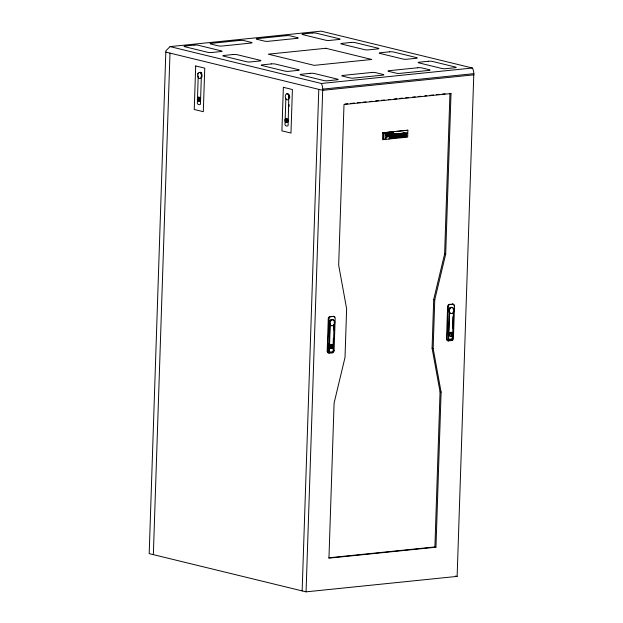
<?xml version="1.0" encoding="UTF-8"?>
<svg xmlns="http://www.w3.org/2000/svg" width="623" height="623" viewBox="0 0 623 623"><rect width="100%" height="100%" fill="white"/><g stroke="black" fill="none" stroke-linecap="round" stroke-linejoin="round"><path stroke-width="0.93" d="M198.223 75.944L197.335 103.262C197.312 104.493 200.294 105.404 200.458 104.049L201.338 76.738M285.856 98.247L284.999 124.623C284.976 125.854 287.958 126.765 288.122 125.41L288.831 95.592M286.082 120.519L286.113 119.616L286.876 119.53L286.853 120.434L286.082 120.519L287.039 120.48M286.113 119.616L286.44 121.298L286.276 120.566M289.064 106.533L289.127 104.648M153.351 554.641L169.986 53.103M302.147 590.9L149.185 553.629L165.866 50.821L170.056 46.608L321.133 31.15L472.421 68.016A8.239 5.101 84.2 0 1 473.815 73.662L457.134 576.392L306.057 591.85L302.147 590.9L318.789 89.362M170.056 46.608L321.336 83.474A8.239 5.101 84.2 0 1 322.73 89.12L306.057 591.85M327.2 351.107L328.274 318.742A2.025 1.558 -76.3 0 1 329.925 316.585L333.648 316.429A2.025 1.558 -76.3 0 1 335.166 318.267L334.092 350.624A2.025 1.558 -76.3 0 1 332.441 352.782L328.718 352.937A2.025 1.558 -76.3 0 1 327.2 351.107L327.854 351.263A2.025 1.558 -76.3 0 0 329.372 353.101M327.854 351.263L328.928 318.906A2.025 1.558 -76.3 0 1 330.572 316.749L333.648 316.429M328.625 349.098L328.812 343.437M329.248 330.237L329.466 323.633M329.925 323.742L329.014 351.099C329.349 352.416 332.62 352.322 333.196 350.765L334.076 324.349M329.396 351.567L330.19 323.804M331.125 346.396L331.156 345.485M331.343 347.05C332.028 344.776 331.109 347.984 331.95 347.198M331.709 347.229L331.732 346.544L330.883 346.419M331.74 346.318L331.763 345.64L330.914 345.516M332.994 348.81L333.336 338.437M333.617 329.949L333.803 324.287M382.709 132.808L382.545 139.7L407.699 137.122L407.863 130.23L382.709 132.808L407.863 130.23M383.784 133.143L383.69 139.318L383.784 133.143L387.374 132.769A2.126 1.635 -76.3 0 1 388.612 133.704L388.744 134.147A2.126 1.635 -76.3 0 1 388.082 136.437L387.732 136.725M385.816 137.068C386.089 141.912 384.749 135.331 387.849 136.749M389.11 139.022L389.336 132.146M391.836 138.08L389.912 138.22L390.076 133.244L393.152 132.987A1.721 1.316 -76.3 0 1 394.149 133.743L394.258 134.101A1.721 1.316 -76.3 0 1 393.72 135.954C391.236 135.316 391.594 140.027 391.89 136.46M390.084 138.259L390.076 133.244M392.054 133.852L391.999 135.643L391.89 133.813C394.367 133.727 391.766 137.683 391.89 133.813M395.753 133.844L395.831 136.421L395.753 133.844L397.092 133.766L397.451 135.152L397.092 133.766M396.695 136.164C396.54 140.027 396.329 133.68 397.108 137.543L398.214 137.426L398.175 133.595L398.214 137.426M397.279 135.113L397.326 133.68L398.338 133.633M397.451 135.152L397.326 133.68M398.432 137.333L398.556 133.54L401.056 133.743L400.869 136.935L398.595 137.372L400.698 136.889L400.776 133.501M398.595 137.372L398.556 133.54M400.106 136.126L399.522 136.305L399.584 134.225L400.114 136.102L399.997 134.381M399.686 136.344L399.756 134.272L400.161 134.381M401.422 136.99L401.228 133.283L402.372 133.221L402.287 135.907L402.372 133.221M401.633 137.06L401.228 133.283M402.653 133.151C403.33 140.027 401.391 132.084 403.603 133.112L403.416 136.71L401.251 136.951M401.695 137.044L403.276 136.601L403.603 133.112M403.759 133.018L403.805 136.873L403.759 133.018L407.31 132.715L407.286 133.486C404.895 132.87 407.169 140.891 406.617 133.556M403.634 136.826L404.763 136.772L404.895 132.901M406.515 136.577L405.596 136.671L405.698 133.649L405.043 133.711L404.716 132.925L404.763 136.772M405.596 136.671L405.526 133.602L405.043 133.711M407.286 133.486L407.31 132.715M435.96 547.204L434.901 546.947L440.048 391.851L432.089 348.226L433.701 299.484L444.627 253.935L449.954 93.294L451.013 93.551L445.686 254.192L434.768 299.741L433.149 348.483L441.107 392.108L435.96 547.204L328.952 558.153L334.099 403.003L345.01 357.462L346.629 308.782L338.671 265.172L343.997 104.5L451.013 93.551M446.535 338.896L447.61 306.532A2.025 1.558 -76.3 0 1 449.253 304.374L452.976 304.219A2.025 1.558 -76.3 0 1 454.494 306.057L453.419 338.421A2.025 1.558 -76.3 0 1 451.776 340.579L448.046 340.734A2.025 1.558 -76.3 0 1 446.535 338.896L447.182 339.052A2.025 1.558 -76.3 0 0 448.7 340.89M447.182 339.052L448.256 306.695A2.025 1.558 -76.3 0 1 449.907 304.538L452.976 304.219M448.233 328.399L448.42 322.737M452.353 335.657L452.08 338.967L448.459 339.294L449.502 309.164M453.435 311.196L452.524 338.554C452.282 339.932 448.856 340.392 448.615 338.951L449.526 311.601M452.602 328.111L452.983 316.796M198.278 74.059L198.426 73.631M385.551 134.638L385.528 135.409A1.511 1.16 -76.3 0 0 387.81 135.175L387.553 133.766A1.511 1.16 -76.3 0 0 385.878 133.937L385.551 134.638A2.92 2.243 -76.3 0 0 387.833 134.404M329.995 321.741L330.463 321.234M330.268 321.803L330.486 321.398M399.935 136.087L399.522 136.305M393.152 132.987L392.981 132.948A1.721 1.316 -76.3 0 1 393.977 133.704L394.086 134.062A1.721 1.316 -76.3 0 1 393.549 135.907L392.669 137.94L394.834 137.037L395.192 137.738L396.649 137.59M392.669 137.94L395.005 137.076M394.172 136.328L394.499 135.261L394.943 136.305L394.172 136.328L394.943 136.305M394.343 136.367L394.671 135.3M392.84 137.979L393.72 135.954L391.727 136.421M392.373 135.604L391.828 135.604M286.3 119.663L287.071 119.577M286.284 120.34L287.242 120.309M286.253 121.251L287.211 121.212M321.336 83.474L472.421 68.016M322.73 89.12L473.815 73.662L473.776 74.853L322.691 90.312L165.827 52.091M344.869 104.041L347.759 103.745M350.656 103.449L354.51 103.06M357.4 102.764L360.296 102.468M363.186 102.172L366.075 101.876M369.937 101.479L371.861 101.284M375.716 100.887L378.613 100.591M381.502 100.295L384.399 99.999M388.254 99.602L390.177 99.407M394.04 99.01L396.929 98.714M399.818 98.418L402.715 98.123M405.604 97.827L408.501 97.531M412.356 97.141L415.245 96.845M418.142 96.549L421.031 96.254M424.886 95.856L426.817 95.662M429.706 95.366L433.561 94.969M436.458 94.673L439.347 94.377M442.244 94.081L445.134 93.785M395.831 136.421L395.138 133.961L394.242 134.054M398.728 133.579L400.698 133.431M406.453 133.509L407.115 133.447M385.933 137.091L387.35 136.912M402.115 135.869L402.738 135.861M389.912 138.22L391.672 138.041M394.834 137.037L395.029 137.699L396.477 137.543M396.524 136.126L396.944 137.496L398.042 137.387M405.425 136.632L406.352 136.538M383.573 139.295L385.863 139.1M331.763 345.64L331.732 346.544M330.252 352.782L331.794 352.626A2.025 1.558 -76.3 0 0 332.589 352.275M448.046 340.734L450.351 340.493M328.851 557.795L434.901 546.947M455.577 576.01L457.134 576.392M399.584 134.225L400.059 134.241M395.138 133.961L395.667 136.382M444.627 253.935L445.686 254.192M433.701 299.484L434.768 299.741M449.253 304.374L449.907 304.538M453.848 305.893L454.494 306.057M447.61 306.532L448.256 306.695M453.233 309.249L453.256 308.806M451.122 340.415L451.776 340.579M329.925 316.585L330.572 316.749M328.274 318.742L328.928 318.906M432.089 348.226L433.149 348.483M331.366 346.147L331.981 346.295M333.437 350.469L334.092 350.624M328.562 350.99L329.287 351.162M331.794 352.626L332.441 352.782M440.048 391.851L441.107 392.108M388.721 133.735L388.861 134.179M394.499 135.261L394.772 136.266M285.583 121.244A2.025 1.254 83.7 0 1 286.658 118.51A2.025 1.254 83.7 0 1 287.873 121.501A2.025 1.254 83.7 0 1 285.77 121.703M286.938 93.902A3.068 1.9 83.7 0 1 287.904 93.738M288.846 94.385A3.068 1.9 83.7 0 1 289.516 95.669M289.679 96.448A3.068 1.9 83.7 0 1 289.633 98.006M287.514 93.839A3.068 1.9 83.7 0 1 287.982 93.652M197.841 98.333A2.025 1.254 83.7 0 1 199.734 97.593A2.025 1.254 83.7 0 1 199.89 100.794A2.025 1.254 83.7 0 1 197.919 99.882M197.81 99.368A2.025 1.254 83.7 0 1 197.779 98.839M199.742 72.354A3.068 1.9 83.7 0 1 201.72 73.942A3.068 1.9 83.7 0 1 201.751 77.33M200.318 72.291A3.068 1.9 83.7 0 1 200.816 72.315M201.307 72.541A3.068 1.9 83.7 0 1 201.759 72.961M451.068 336.14A2.025 1.558 -76.3 0 1 449.136 334.411A2.025 1.558 -76.3 0 1 451.192 332.277A2.025 1.558 -76.3 0 1 452.057 335.112M451.792 335.548A2.025 1.558 -76.3 0 1 451.457 335.898M450.522 313.408A3.068 2.352 -76.3 0 1 449.214 309.125A3.068 2.352 -76.3 0 1 453.007 308.112M453.373 308.704A3.068 2.352 -76.3 0 1 453.583 309.405M453.536 310.97A3.068 2.352 -76.3 0 1 453.271 311.726M450.063 313.299A3.068 2.352 -76.3 0 1 449.495 313.058M448.443 311.336A3.068 2.352 -76.3 0 1 448.49 309.771M448.755 309.016A3.068 2.352 -76.3 0 1 450.258 307.458M450.881 307.287A3.068 2.352 -76.3 0 1 452.072 307.575M452.329 304.063A2.025 1.558 -76.3 0 1 453.669 304.92M452.103 339.909A2.025 1.558 -76.3 0 1 451.924 340.072M387.553 133.766A1.978 1.519 -76.3 0 1 385.878 133.937M387.81 135.175A3.107 2.383 -76.3 0 1 385.528 135.409M332.121 348.109A2.025 1.558 -76.3 0 1 329.988 347.595A2.025 1.558 -76.3 0 1 330.657 344.815A2.025 1.558 -76.3 0 1 332.791 345.321M332.729 347.315A2.025 1.558 -76.3 0 1 332.464 347.759M331.81 325.658A3.068 2.352 -76.3 0 1 329.886 321.336A3.068 2.352 -76.3 0 1 334.037 320.915M334.255 321.616A3.068 2.352 -76.3 0 1 334.201 323.181M331.35 325.549A3.068 2.352 -76.3 0 1 330.735 325.51M330.167 325.268A3.068 2.352 -76.3 0 1 329.326 324.248M329.162 321.982A3.068 2.352 -76.3 0 1 329.427 321.227M329.824 320.557A3.068 2.352 -76.3 0 1 330.338 320.027M330.93 319.669A3.068 2.352 -76.3 0 1 331.553 319.498M332.994 316.274A2.025 1.558 -76.3 0 1 334.099 316.741M334.224 316.928A2.025 1.558 -76.3 0 1 334.419 317.356M333.071 351.715A2.025 1.558 -76.3 0 1 332.931 351.925M198.449 98.255L198.784 99.937L198.449 98.255M195.692 65.945L194.244 109.484L203.308 111.696L204.749 68.156L195.692 65.945M283.356 87.306L281.908 130.846L290.972 133.057L292.413 89.517L283.356 87.306M450.857 333.453L451.286 334.995L450.857 333.453M194.119 45.105L185.374 46.001A2.811 0.475 1.9 0 0 184.875 46.733L207.498 52.246A2.811 0.475 1.9 0 0 211.96 52.48L220.706 51.584A2.811 0.475 1.9 0 0 221.212 50.845L198.581 45.331A2.811 0.475 1.9 0 0 194.119 45.105M239.762 40.433L211.399 43.337A2.811 0.475 1.9 0 0 210.893 44.069L217.871 45.767A2.811 0.475 1.9 0 0 222.333 46.001L250.695 43.096A2.811 0.475 1.9 0 0 251.201 42.356L244.224 40.659A2.811 0.475 1.9 0 0 239.762 40.433M286.012 35.698L257.649 38.603A2.811 0.475 1.9 0 0 257.143 39.335L264.121 41.04A2.811 0.475 1.9 0 0 268.583 41.266L296.945 38.361A2.811 0.475 1.9 0 0 297.451 37.629L290.474 35.932A2.811 0.475 1.9 0 0 286.012 35.698M312.146 33.027L303.401 33.922A2.811 0.475 1.9 0 0 302.903 34.662L325.525 40.168A2.811 0.475 1.9 0 0 329.988 40.402L338.733 39.506A2.811 0.475 1.9 0 0 339.239 38.766L316.609 33.253A2.811 0.475 1.9 0 0 312.146 33.027M232.947 54.528L224.202 55.424A2.811 0.475 1.9 0 0 223.696 56.156L246.326 61.669A2.811 0.475 1.9 0 0 250.789 61.903L259.534 61.007A2.811 0.475 1.9 0 0 260.032 60.267L237.41 54.754A2.811 0.475 1.9 0 0 232.947 54.528M350.975 42.45L342.229 43.345A2.811 0.475 1.9 0 0 341.723 44.085L364.354 49.599A2.811 0.475 1.9 0 0 368.816 49.824L377.561 48.929A2.811 0.475 1.9 0 0 378.06 48.197L355.437 42.683A2.811 0.475 1.9 0 0 350.975 42.45M325.845 48.283L268.287 54.17L314.194 65.36L371.752 59.465L325.845 48.283M271.324 63.912L262.579 64.808A2.811 0.475 1.9 0 0 262.081 65.547L284.703 71.061A2.811 0.475 1.9 0 0 289.165 71.287L297.911 70.391A2.811 0.475 1.9 0 0 298.417 69.659L275.787 64.146A2.811 0.475 1.9 0 0 271.324 63.912M389.352 51.841L380.606 52.729A2.811 0.475 1.9 0 0 380.108 53.469L402.731 58.983A2.811 0.475 1.9 0 0 407.193 59.208L415.938 58.313A2.811 0.475 1.9 0 0 416.444 57.581L393.814 52.067A2.811 0.475 1.9 0 0 389.352 51.841M310.246 73.35L301.501 74.246A2.811 0.475 1.9 0 0 300.995 74.986L323.625 80.499A2.811 0.475 1.9 0 0 328.087 80.725L336.833 79.83A2.811 0.475 1.9 0 0 337.331 79.098L314.708 73.584A2.811 0.475 1.9 0 0 310.246 73.35M428.274 61.28L419.528 62.168A2.811 0.475 1.9 0 0 419.022 62.907L441.652 68.421A2.811 0.475 1.9 0 0 446.115 68.647L454.86 67.751A2.811 0.475 1.9 0 0 455.358 67.019L432.736 61.506A2.811 0.475 1.9 0 0 428.274 61.28M371.495 72.494L343.133 75.399A2.811 0.475 1.9 0 0 342.634 76.138L349.604 77.836A2.811 0.475 1.9 0 0 354.066 78.062L382.436 75.165A2.811 0.475 1.9 0 0 382.935 74.425L375.957 72.727A2.811 0.475 1.9 0 0 371.495 72.494M417.745 67.767L389.383 70.664A2.811 0.475 1.9 0 0 388.884 71.404L395.854 73.101A2.811 0.475 1.9 0 0 400.316 73.335L428.686 70.43A2.811 0.475 1.9 0 0 429.185 69.69L422.207 67.993A2.811 0.475 1.9 0 0 417.745 67.767M288.947 95.716L288.908 95.669A3.068 1.9 83.7 0 0 285.575 94.898A3.068 1.9 83.7 0 0 287.086 99.844A3.068 1.9 83.7 0 0 288.885 95.74M285.209 119.297A2.025 1.254 83.7 0 0 286.206 122.56A2.025 1.254 83.7 0 0 287.398 119.85A2.025 1.254 83.7 0 0 285.209 119.297M197.912 73.537A3.068 1.9 83.7 0 0 199.422 78.482A3.068 1.9 83.7 0 0 201.229 74.378A3.068 1.9 83.7 0 0 197.912 73.537M197.553 97.936A2.025 1.254 83.7 0 0 198.55 101.199A2.025 1.254 83.7 0 0 199.734 98.489A2.025 1.254 83.7 0 0 197.553 97.936M452.851 313.042A3.068 2.352 -76.3 0 0 453.022 307.809A3.068 2.352 -76.3 0 0 449.339 310.791A3.068 2.352 -76.3 0 0 452.851 313.042M451.8 335.984A2.025 1.558 -76.3 0 0 451.916 332.526A2.025 1.558 -76.3 0 0 449.487 334.496A2.025 1.558 -76.3 0 0 451.8 335.984M386.634 136.398A1.643 1.262 -76.3 0 0 386.727 133.415A1.643 1.262 -76.3 0 0 386.634 136.398A2.687 2.064 -76.3 0 1 386.727 133.415A2.687 2.064 -76.3 0 1 386.634 136.398M333.523 325.253A3.068 2.352 -76.3 0 0 333.694 320.02A3.068 2.352 -76.3 0 0 330.011 323.002A3.068 2.352 -76.3 0 0 333.523 325.253M332.472 348.195A2.025 1.558 -76.3 0 0 332.581 344.737A2.025 1.558 -76.3 0 0 330.151 346.707A2.025 1.558 -76.3 0 0 332.472 348.195"/></g></svg>
